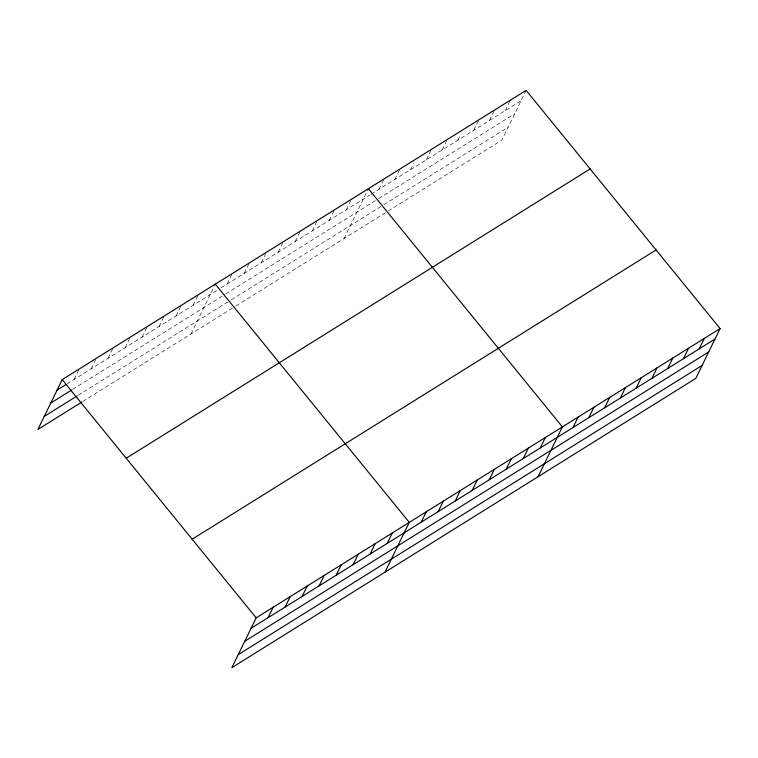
<?xml version="1.0" encoding="UTF-8"?>
<svg xmlns="http://www.w3.org/2000/svg" width="758" height="758" viewBox="0 0 758 758"><rect width="100%" height="100%" fill="white"/><g stroke="black" fill="none" stroke-linecap="round" stroke-linejoin="round"><path stroke-width="0.57" stroke-dasharray="3.79 2.84" d="M74.113 379.455L79.202 369.013M91.121 368.843L96.219 358.411M108.138 358.24L112.715 348.851M125.146 347.638L130.234 337.196M142.153 337.026L147.251 326.594M159.171 326.423L164.259 315.982M176.178 315.811L181.266 305.379M193.186 305.209L197.772 295.81M190.997 333.975L214.779 285.207M227.211 283.994L231.787 274.604M244.218 273.392L248.804 263.992M261.226 262.78L266.323 252.348M278.243 252.177L282.819 242.778M295.25 241.565L299.836 232.175M312.258 230.963L316.844 221.563M329.275 220.351L333.852 210.961M346.283 209.748L350.869 200.358M344.085 238.514L367.876 189.746M379.066 189.311L384.154 178.869M394.842 179.475L399.419 170.076M410.618 169.631L413.669 163.377M426.384 159.796L431.482 149.364M442.16 149.961L447.248 139.529M457.936 140.126L460.987 133.863M473.703 130.291L478.289 120.901M489.479 120.456L494.064 111.066M505.254 110.621L509.831 101.231M526.118 90.354L501.824 140.164L388.456 210.857M67.111 383.823L217.205 290.238M221.203 287.737L370.198 194.834M371.183 194.228L521.03 100.786M72.777 389.328L224.87 294.492M225.875 293.867L377.655 199.231M378.64 198.615L514.691 113.785M78.254 395.231L229.352 301.021M231.351 299.77L381.975 205.854M383.946 204.622L508.163 127.173M82.925 401.361L235.018 306.526M236.022 305.9L387.461 211.473"/><path stroke-width="1.14" d="M720.1 328.565L256.176 617.836L231.882 667.646L695.806 378.375L720.1 328.565L526.118 90.354L62.194 379.625L37.9 429.435L81.93 401.986M268.095 617.666L273.183 607.234M285.112 607.063L290.2 596.622M302.12 596.451L307.208 586.019M319.127 585.849L324.216 575.407M336.135 575.237L341.233 564.805M353.152 564.634L358.24 554.193M370.16 554.032L375.248 543.59M387.167 543.42L392.265 532.988M384.979 572.186L409.273 522.376L215.291 284.165M421.192 522.205L426.28 511.773M438.2 511.603L443.297 501.161M455.217 500.991L460.305 490.559M472.225 490.388L477.313 479.947M489.232 479.786L494.32 469.344M506.24 469.174L511.337 458.732M523.257 458.571L528.345 448.13M540.264 447.959L545.353 437.527M538.076 476.725L562.37 426.915L368.388 188.704M573.048 427.521L578.136 417.08M588.824 417.686L593.912 407.245M604.6 407.851L609.688 397.41M620.366 398.016L625.464 387.575M636.142 388.181L641.23 377.74M651.918 378.346L657.006 367.905M667.694 368.511L672.782 358.07M683.46 358.676L688.558 348.235M699.236 348.841L704.324 338.4M57.106 390.057L66.107 384.448M50.767 403.057L71.783 389.953M44.239 416.445L77.259 395.856M126.207 458.23L590.131 168.958M192.162 539.222L656.087 249.951M251.088 628.278L715.012 339.006M244.749 641.268L708.673 351.996M238.22 654.656L702.145 365.384M62.194 379.625L256.176 617.836"/></g></svg>
